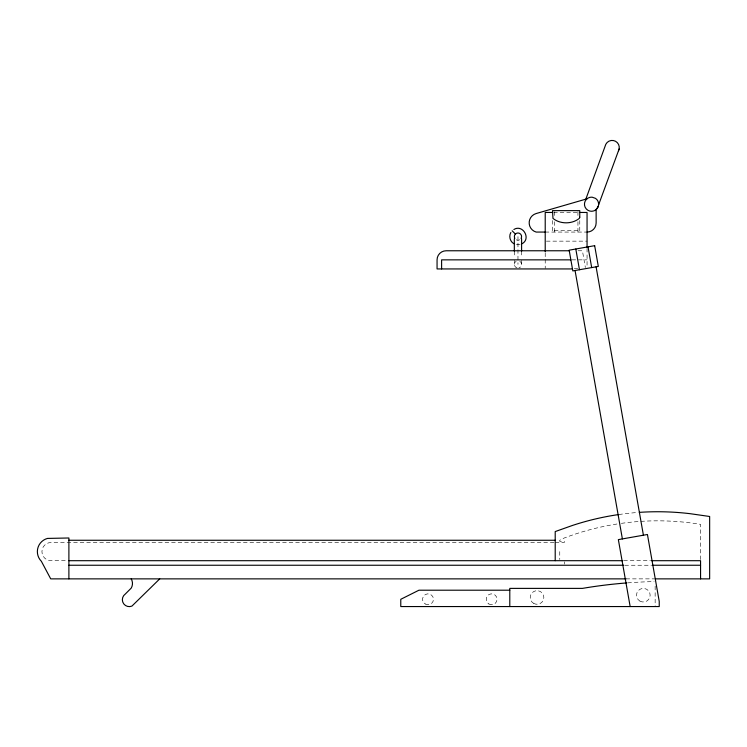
<?xml version="1.0" encoding="UTF-8"?>
<svg xmlns="http://www.w3.org/2000/svg" width="747" height="747" viewBox="0 0 747 747"><rect width="100%" height="100%" fill="white"/><g stroke="black" fill="none" stroke-linecap="round" stroke-linejoin="round"><path stroke-width="0.56" stroke-dasharray="3.73 2.8" d="M520.089 244.53L515.841 244.53M553.648 212.456L577.496 212.456M554.33 230.627L577.945 230.627M545.217 232.065L587.058 232.065M546.384 241.15L587.058 241.15M578.038 250.768L582.417 250.768L585.377 267.547M571.95 259.853L587.058 259.853M574.275 268.397L577.758 268.397M554.05 542.527L51.02 542.527A9.085 9.085 0 0 0 41.935 551.613A9.085 9.085 0 0 0 51.02 560.698L67.772 560.698M555.208 542.527L564.293 542.527L564.293 541.398L559.755 541.398L559.755 540.258L564.293 537.989A262.599 262.599 0 0 1 617.788 523.88M623.698 560.698L650.562 560.698M624.809 565.246L651.645 565.246M625.967 578.869L653.942 578.869M700.565 559.568L700.565 524.357A262.599 262.599 0 0 0 621.215 523.376M655.147 586.115L655.147 606.555M587.058 248.368L587.058 267.333M579.765 220.524L579.765 232.065M577.945 211.746L577.945 217.302M577.945 221.738L577.945 232.065M564.293 561.837L564.293 564.106M559.755 551.613L559.755 559.568M554.33 211.746L554.33 216.191M554.33 221.738L554.33 232.065M552.509 220.524L552.509 232.065M545.217 252.962L545.217 268.397M521.602 251.244L521.602 257.155M521.602 260.414L521.602 264.401M517.97 236.603L517.97 264.401M514.328 251.244L514.328 257.155M514.328 260.414L514.328 264.401M618.768 514.543A271.693 271.693 0 0 1 638.199 512.442M627.779 582.856A488.501 488.501 0 0 1 654.129 581.596M519.781 239.75A3.632 3.632 0 0 1 515.393 239.171M519.781 261.263A3.632 3.623 0 0 1 518.904 267.893M517.027 267.893A3.632 3.623 0 0 1 516.149 261.263M639.927 601.102A6.816 6.816 0 0 0 650.151 595.2A6.816 6.816 0 0 0 639.927 589.299A6.816 6.816 0 0 0 639.927 601.102M533.638 603.371A6.816 6.816 0 0 0 543.853 597.469A6.816 6.816 0 0 0 533.638 591.568A6.816 6.816 0 0 0 533.638 603.371M425.304 604.006A5.453 5.453 0 0 0 433.475 599.29A5.453 5.453 0 0 0 425.304 594.565A5.453 5.453 0 0 0 425.304 604.006M488.893 604.006A5.453 5.453 0 0 0 497.072 599.29A5.453 5.453 0 0 0 488.893 594.565A5.453 5.453 0 0 0 488.893 604.006"/><path stroke-width="1.12" d="M598.207 206.555L598.58 204.743A7.078 7.078 0 0 0 596.9 199.598L595.518 198.366L592.063 197.161A7.078 7.078 0 0 0 584.546 203.063A7.078 7.078 0 0 0 589.775 211.065A7.078 7.078 0 0 0 598.207 206.555L596.134 209.58L596.134 222.98A9.085 9.085 0 0 1 587.058 232.065M618.525 150.726L619.132 148.97A7.125 7.125 0 0 0 605.798 144.32L585.844 199.16M598.506 205.108L619.132 148.97M510.855 232.494C508.623 236.295 510.042 241.542 513.861 243.718M159.737 578.869L131.93 606.097A6.928 6.928 0 0 1 125.328 594.005L131.211 588.122A9.067 9.067 0 0 0 131.211 578.869M522.069 243.718C531.416 238.788 522.797 223.876 513.861 229.497M586.918 198.842L536.131 213.549A9.636 9.636 0 0 0 536.131 232.065L545.217 232.065M552.509 212.456L545.217 212.456L545.217 251.814M579.765 212.456L587.058 212.456L587.058 247.22M569.27 250.768L446.146 250.768A9.085 9.085 0 0 0 437.06 259.853L437.06 268.939L572.501 268.939M570.876 259.853L441.608 259.853L441.608 268.939M68.892 540.258L555.208 540.258M68.892 560.698L622.653 560.698M651.729 560.698L700.565 560.698L700.565 578.869M68.892 565.246L623.642 565.246M652.785 565.246L700.565 565.246M625.967 578.869L50.721 578.869L41.356 561.277A13.67 13.67 0 0 1 47.481 538.419L68.892 537.989L68.892 578.869M655.11 578.869L709.65 578.869L709.65 516.485L690.228 513.703A271.693 271.693 0 0 0 639.283 512.367M509.79 590.205L418.946 590.205L400.775 599.29L400.775 606.555L659.237 606.555L659.237 601.428L647.434 534.497L618.357 539.623L630.16 606.555M512.162 230.795L515.393 234.044M596.087 266.81L643.41 535.207M588.029 246.846L591.68 267.585M575.806 249.003L579.457 269.742M575.059 270.517L622.382 538.914M555.208 560.698L555.208 531.575L572.323 525.496A271.693 271.693 0 0 1 618.768 514.543M521.602 238.835L521.602 251.244M514.328 238.835L514.328 251.244M509.79 606.555L509.79 588.384L582.464 588.384A488.501 488.501 0 0 1 626.761 582.931M514.823 238.414A3.632 3.632 0 0 1 517.97 232.971A3.632 3.632 0 0 1 521.117 238.414M579.765 217.237L579.298 218.404C572.062 224.305 560.213 224.305 552.976 218.404L552.509 210.635L579.765 210.635L579.765 217.237M594.659 245.679L569.167 250.18L572.818 270.909L598.319 266.418L594.659 245.679"/></g></svg>
